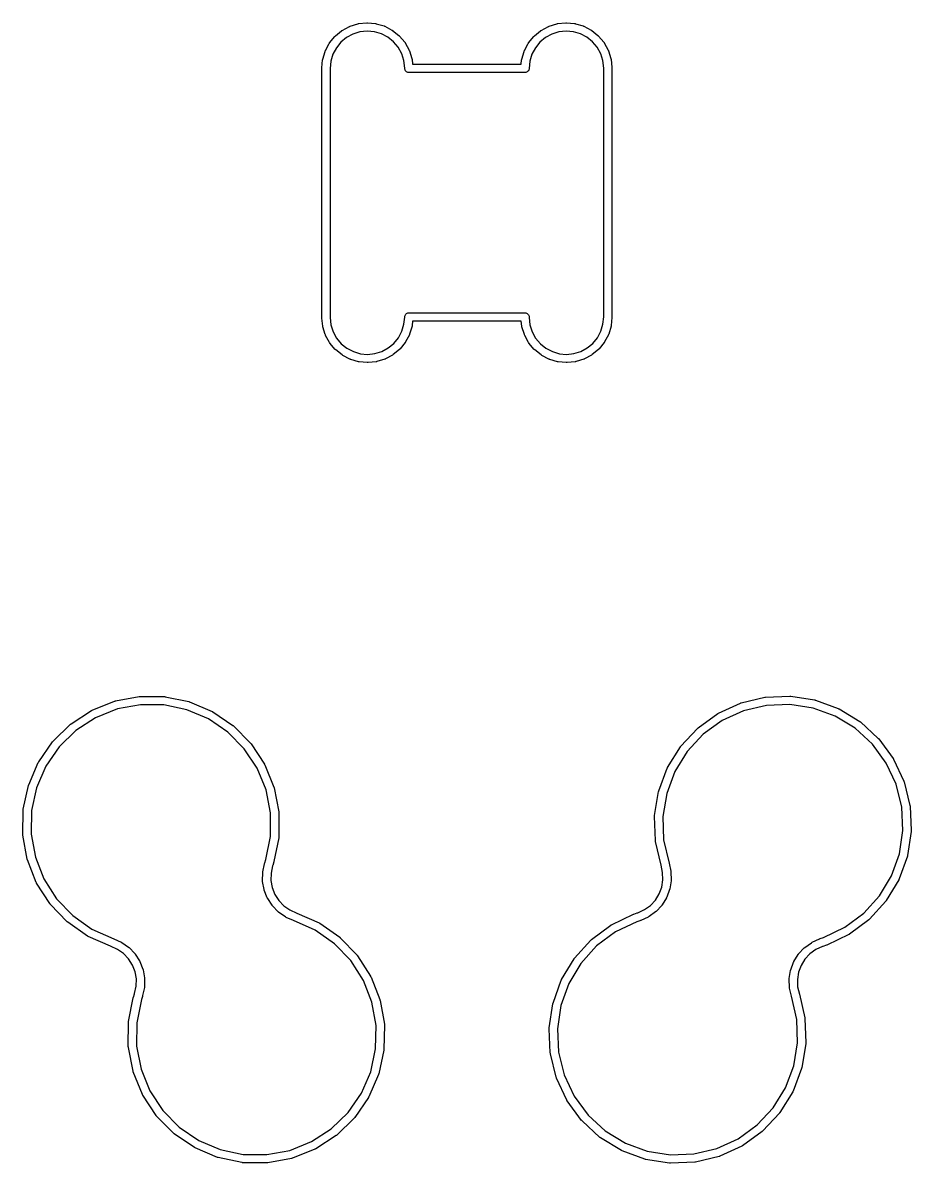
# Model space of a CAD drawing. Extents: x 95 to 260, y -129 to -48.
# Drawn here: x 139.9 to 150.61, y -85.21 to -71.45 of the extents above; entities that cross this region are included whole.
import ezdxf

# ---------------------------------------------------------------- set-up
doc = ezdxf.new("R2010")
doc.units = 0
doc.layers.add('BLACK', color=7, linetype='CONTINUOUS')

msp = doc.modelspace()

# ---------------------------------------------------------------- linework, layer by layer
at = {"layer": 'BLACK', "linetype": 'CONTINUOUS'}
for p, q in [((143.753, -71.5427), (143.839, -71.4963)), ((143.839, -71.496), (143.843, -71.4943)), ((143.839, -71.4963), (143.839, -71.496)), ((143.839, -71.4963), (143.839, -71.4963)), ((143.839, -71.4963), (143.839, -71.4963)), ((143.843, -71.4943), (143.848, -71.4926)), ((143.848, -71.4926), (143.941, -71.4637)), ((143.941, -71.4637), (143.942, -71.4635)), ((143.941, -71.4637), (143.941, -71.4637)), ((143.942, -71.4635), (143.946, -71.4626)), ((143.946, -71.4626), (143.95, -71.4617)), ((143.95, -71.4617), (144.048, -71.4515)), ((144.048, -71.4515), (144.048, -71.4515)), ((144.048, -71.4515), (144.048, -71.4515)), ((144.048, -71.4515), (144.053, -71.4515)), ((144.053, -71.4515), (144.057, -71.4515)), ((144.057, -71.4515), (144.154, -71.4603)), ((144.154, -71.4603), (144.154, -71.4603)), ((144.154, -71.4603), (144.154, -71.4603)), ((144.154, -71.4603), (144.155, -71.4604)), ((144.155, -71.4604), (144.16, -71.4613)), ((144.16, -71.4613), (144.164, -71.4621)), ((144.164, -71.4621), (144.258, -71.4897)), ((144.258, -71.4897), (144.258, -71.4899)), ((144.258, -71.4899), (144.262, -71.4916)), ((144.262, -71.4916), (144.267, -71.4933)), ((144.267, -71.4933), (144.353, -71.5386)), ((146.153, -71.5427), (146.239, -71.4963)), ((146.239, -71.496), (146.243, -71.4943)), ((146.239, -71.4963), (146.239, -71.496)), ((146.239, -71.4963), (146.239, -71.4963)), ((146.239, -71.4963), (146.239, -71.4963)), ((146.243, -71.4943), (146.248, -71.4926)), ((146.248, -71.4926), (146.341, -71.4637)), ((146.341, -71.4637), (146.342, -71.4635)), ((146.341, -71.4637), (146.341, -71.4637)), ((146.342, -71.4635), (146.346, -71.4626)), ((146.346, -71.4626), (146.35, -71.4617)), ((146.35, -71.4617), (146.448, -71.4515)), ((146.448, -71.4515), (146.448, -71.4515)), ((146.448, -71.4515), (146.448, -71.4515)), ((146.448, -71.4515), (146.453, -71.4515)), ((146.453, -71.4515), (146.457, -71.4515)), ((146.457, -71.4515), (146.554, -71.4603)), ((146.554, -71.4603), (146.554, -71.4603)), ((146.554, -71.4603), (146.554, -71.4603)), ((146.554, -71.4603), (146.555, -71.4604)), ((146.555, -71.4604), (146.56, -71.4613)), ((146.56, -71.4613), (146.564, -71.4621)), ((146.564, -71.4621), (146.658, -71.4897)), ((146.658, -71.4897), (146.658, -71.4899)), ((146.658, -71.4899), (146.662, -71.4916)), ((146.662, -71.4916), (146.667, -71.4933)), ((146.667, -71.4933), (146.753, -71.5386)), ((143.601, -71.693), (143.663, -71.6173)), ((143.663, -71.6168), (143.666, -71.6137)), ((143.663, -71.6173), (143.663, -71.6168)), ((143.666, -71.6137), (143.67, -71.6104)), ((143.67, -71.6104), (143.745, -71.5482)), ((143.805, -71.6284), (143.737, -71.6843)), ((143.745, -71.5478), (143.749, -71.5453)), ((143.745, -71.5482), (143.745, -71.5478)), ((143.745, -71.5482), (143.745, -71.5482)), ((143.745, -71.5482), (143.745, -71.5482)), ((143.749, -71.5453), (143.753, -71.5427)), ((143.882, -71.5866), (143.805, -71.6284)), ((143.966, -71.5607), (143.882, -71.5866)), ((144.053, -71.5515), (143.966, -71.5607)), ((144.141, -71.5595), (144.053, -71.5515)), ((144.225, -71.5842), (144.141, -71.5595)), ((144.303, -71.6249), (144.225, -71.5842)), ((144.371, -71.6799), (144.303, -71.6249)), ((144.353, -71.5386), (144.353, -71.5386)), ((144.353, -71.5386), (144.353, -71.5386)), ((144.353, -71.5386), (144.354, -71.5389)), ((144.354, -71.5389), (144.358, -71.5414)), ((144.358, -71.5414), (144.361, -71.5439)), ((144.361, -71.5439), (144.437, -71.605)), ((144.437, -71.605), (144.438, -71.6055)), ((144.438, -71.6055), (144.441, -71.6087)), ((144.441, -71.6087), (144.444, -71.6119)), ((144.444, -71.6119), (144.507, -71.6866)), ((146.001, -71.693), (146.063, -71.6173)), ((146.063, -71.6168), (146.066, -71.6137)), ((146.063, -71.6173), (146.063, -71.6168)), ((146.066, -71.6137), (146.07, -71.6104)), ((146.07, -71.6104), (146.145, -71.5482)), ((146.205, -71.6284), (146.137, -71.6843)), ((146.145, -71.5478), (146.149, -71.5453)), ((146.145, -71.5482), (146.145, -71.5478)), ((146.145, -71.5482), (146.145, -71.5482)), ((146.145, -71.5482), (146.145, -71.5482)), ((146.149, -71.5453), (146.153, -71.5427)), ((146.282, -71.5866), (146.205, -71.6284)), ((146.366, -71.5607), (146.282, -71.5866)), ((146.453, -71.5515), (146.366, -71.5607)), ((146.541, -71.5595), (146.453, -71.5515)), ((146.625, -71.5842), (146.541, -71.5595)), ((146.703, -71.6249), (146.625, -71.5842)), ((146.771, -71.6799), (146.703, -71.6249)), ((146.753, -71.5386), (146.753, -71.5386)), ((146.753, -71.5386), (146.753, -71.5386)), ((146.753, -71.5386), (146.754, -71.5389)), ((146.754, -71.5389), (146.758, -71.5414)), ((146.758, -71.5414), (146.761, -71.5439)), ((146.761, -71.5439), (146.837, -71.605)), ((146.837, -71.605), (146.838, -71.6055)), ((146.838, -71.6055), (146.841, -71.6087)), ((146.841, -71.6087), (146.844, -71.6119)), ((146.844, -71.6119), (146.907, -71.6866)), ((143.518, -71.8897), (143.546, -71.7963)), ((143.546, -71.7956), (143.548, -71.7915)), ((143.546, -71.7963), (143.546, -71.7956)), ((143.548, -71.7915), (143.55, -71.7872)), ((143.55, -71.7872), (143.596, -71.7011)), ((143.596, -71.7005), (143.598, -71.6968)), ((143.596, -71.7011), (143.596, -71.7005)), ((143.596, -71.7011), (143.596, -71.7011)), ((143.596, -71.7011), (143.596, -71.7011)), ((143.598, -71.6968), (143.601, -71.693)), ((143.682, -71.7524), (143.64, -71.8299)), ((143.737, -71.6843), (143.682, -71.7524)), ((144.427, -71.7471), (144.371, -71.6799)), ((144.47, -71.8241), (144.427, -71.7471)), ((144.507, -71.6866), (144.508, -71.6872)), ((144.508, -71.6872), (144.51, -71.6909)), ((144.51, -71.6909), (144.513, -71.6947)), ((144.513, -71.6947), (144.56, -71.7802)), ((144.56, -71.7802), (144.56, -71.7802)), ((144.56, -71.7802), (144.56, -71.7802)), ((144.56, -71.7802), (144.56, -71.7808)), ((144.56, -71.7808), (144.562, -71.785)), ((144.562, -71.785), (144.563, -71.7892)), ((144.563, -71.7892), (144.593, -71.8822)), ((145.918, -71.8897), (145.946, -71.7963)), ((145.946, -71.7956), (145.948, -71.7915)), ((145.946, -71.7963), (145.946, -71.7956)), ((145.948, -71.7915), (145.95, -71.7872)), ((145.95, -71.7872), (145.996, -71.7011)), ((145.996, -71.7005), (145.998, -71.6968)), ((145.996, -71.7011), (145.996, -71.7005)), ((145.996, -71.7011), (145.996, -71.7011)), ((145.996, -71.7011), (145.996, -71.7011)), ((145.998, -71.6968), (146.001, -71.693)), ((146.082, -71.7524), (146.04, -71.8299)), ((146.137, -71.6843), (146.082, -71.7524)), ((146.827, -71.7471), (146.771, -71.6799)), ((146.87, -71.8241), (146.827, -71.7471)), ((146.907, -71.6866), (146.908, -71.6872)), ((146.908, -71.6872), (146.91, -71.6909)), ((146.91, -71.6909), (146.913, -71.6947)), ((146.913, -71.6947), (146.96, -71.7802)), ((146.96, -71.7802), (146.96, -71.7802)), ((146.96, -71.7802), (146.96, -71.7802)), ((146.96, -71.7802), (146.96, -71.7808)), ((146.96, -71.7808), (146.962, -71.785)), ((146.962, -71.785), (146.963, -71.7892)), ((146.963, -71.7892), (146.993, -71.8822)), ((143.506, -71.9964), (143.516, -71.8993)), ((143.516, -71.8986), (143.517, -71.8942)), ((143.516, -71.8992), (143.516, -71.8986)), ((143.516, -71.8993), (143.516, -71.8992)), ((143.516, -71.8993), (143.516, -71.8993)), ((143.517, -71.8942), (143.518, -71.8897)), ((143.615, -71.9139), (143.606, -72.0037)), ((143.64, -71.8299), (143.615, -71.9139)), ((144.496, -71.9077), (144.47, -71.8241)), ((144.506, -71.9972), (144.496, -71.9077)), ((144.593, -71.8822), (144.593, -71.8828)), ((144.593, -71.8828), (144.594, -71.8873)), ((144.594, -71.8873), (144.595, -71.8917)), ((144.595, -71.8917), (144.602, -71.9513)), ((145.911, -71.9513), (145.916, -71.8993)), ((145.916, -71.8986), (145.917, -71.8942)), ((145.916, -71.8992), (145.916, -71.8986)), ((145.916, -71.8993), (145.916, -71.8992)), ((145.916, -71.8993), (145.916, -71.8993)), ((145.917, -71.8942), (145.918, -71.8897)), ((146.015, -71.9139), (146.006, -72.0012)), ((146.04, -71.8299), (146.015, -71.9139)), ((146.896, -71.9077), (146.87, -71.8241)), ((146.906, -71.9972), (146.896, -71.9077)), ((146.993, -71.8822), (146.993, -71.8828)), ((146.993, -71.8828), (146.994, -71.8873)), ((146.994, -71.8873), (146.995, -71.8917)), ((146.995, -71.8917), (147.006, -71.9887)), ((143.506, -71.9988), (143.506, -71.9964)), ((143.506, -75.0037), (143.506, -71.9988)), ((143.606, -72.0037), (143.606, -75.001)), ((144.506, -71.999), (144.506, -71.9972)), ((144.506, -72.0012), (144.506, -71.999)), ((144.507, -72.0111), (144.506, -72.0012)), ((144.51, -72.0205), (144.507, -72.0111)), ((144.514, -72.0292), (144.51, -72.0205)), ((144.521, -72.0368), (144.514, -72.0292)), ((144.528, -72.043), (144.521, -72.0368)), ((144.537, -72.0477), (144.528, -72.043)), ((144.546, -72.0505), (144.537, -72.0477)), ((144.554, -72.0512), (144.546, -72.0505)), ((145.959, -72.0512), (144.554, -72.0512)), ((144.602, -71.9513), (145.911, -71.9513)), ((145.966, -72.0505), (145.959, -72.0512)), ((145.975, -72.0477), (145.966, -72.0505)), ((145.984, -72.043), (145.975, -72.0477)), ((145.992, -72.0368), (145.984, -72.043)), ((145.998, -72.0292), (145.992, -72.0368)), ((146.003, -72.0205), (145.998, -72.0292)), ((146.006, -72.0111), (146.003, -72.0205)), ((146.006, -72.0012), (146.006, -72.0012)), ((146.006, -72.0012), (146.006, -72.0111)), ((146.906, -72.0016), (146.906, -71.9972)), ((146.906, -74.9988), (146.906, -72.0016)), ((147.006, -71.9887), (147.006, -71.9894)), ((147.006, -71.9894), (147.006, -71.9917)), ((147.006, -71.9917), (147.006, -71.9939)), ((147.006, -71.9939), (147.006, -71.9986)), ((147.006, -71.9986), (147.006, -71.9988)), ((147.006, -71.9988), (147.006, -75.0037)), ((144.51, -74.982), (144.514, -74.9733)), ((144.514, -74.9733), (144.521, -74.9657)), ((144.521, -74.9657), (144.528, -74.9595)), ((144.528, -74.9595), (144.537, -74.9548)), ((144.537, -74.9548), (144.546, -74.952)), ((144.546, -74.952), (144.554, -74.9513)), ((144.554, -74.9513), (145.959, -74.9513)), ((145.959, -74.9513), (145.966, -74.952)), ((145.966, -74.952), (145.975, -74.9548)), ((145.975, -74.9548), (145.984, -74.9595)), ((145.984, -74.9595), (145.992, -74.9657)), ((145.992, -74.9657), (145.998, -74.9733)), ((145.998, -74.9733), (146.003, -74.982)), ((143.506, -75.0039), (143.506, -75.0037)), ((143.506, -75.0086), (143.506, -75.0039)), ((143.507, -75.0108), (143.506, -75.0086)), ((143.507, -75.0131), (143.507, -75.0108)), ((143.507, -75.0138), (143.507, -75.0131)), ((143.517, -75.1108), (143.507, -75.0138)), ((143.518, -75.1152), (143.517, -75.1108)), ((143.606, -75.001), (143.606, -75.0053)), ((143.606, -75.0053), (143.616, -75.0948)), ((143.616, -75.0948), (143.643, -75.1784)), ((144.472, -75.1726), (144.497, -75.0886)), ((144.497, -75.0886), (144.506, -75.0013)), ((144.506, -75.0012), (144.507, -74.9914)), ((144.506, -75.0013), (144.506, -75.0012)), ((144.507, -74.9914), (144.51, -74.982)), ((144.595, -75.1128), (144.566, -75.2062)), ((144.596, -75.1039), (144.595, -75.1083)), ((144.595, -75.1083), (144.595, -75.1128)), ((144.602, -75.0512), (144.596, -75.1032)), ((144.596, -75.1032), (144.596, -75.1032)), ((144.596, -75.1032), (144.596, -75.1033)), ((144.596, -75.1033), (144.596, -75.1039)), ((145.911, -75.0512), (144.602, -75.0512)), ((145.917, -75.1108), (145.911, -75.0512)), ((145.918, -75.1152), (145.917, -75.1108)), ((146.003, -74.982), (146.006, -74.9914)), ((146.006, -74.9914), (146.006, -75.0012)), ((146.006, -75.0012), (146.006, -75.0035)), ((146.006, -75.0035), (146.006, -75.0053)), ((146.006, -75.0053), (146.016, -75.0948)), ((146.016, -75.0948), (146.043, -75.1784)), ((146.872, -75.1726), (146.897, -75.0886)), ((146.897, -75.0886), (146.906, -74.9988)), ((146.995, -75.1128), (146.966, -75.2062)), ((146.996, -75.1039), (146.995, -75.1083)), ((146.995, -75.1083), (146.995, -75.1128)), ((147.006, -75.0061), (146.996, -75.1032)), ((146.996, -75.1032), (146.996, -75.1032)), ((146.996, -75.1032), (146.996, -75.1033)), ((146.996, -75.1033), (146.996, -75.1039)), ((147.006, -75.0037), (147.006, -75.0061)), ((147.006, -75.0061), (147.006, -75.0061)), ((143.519, -75.1197), (143.518, -75.1152)), ((143.52, -75.1203), (143.519, -75.1197)), ((143.549, -75.2133), (143.52, -75.1203)), ((143.551, -75.2175), (143.549, -75.2133)), ((143.553, -75.2217), (143.551, -75.2175)), ((143.553, -75.2223), (143.553, -75.2217)), ((143.6, -75.3078), (143.553, -75.2223)), ((143.643, -75.1784), (143.685, -75.2553)), ((144.375, -75.3182), (144.431, -75.2501)), ((144.431, -75.2501), (144.472, -75.1726)), ((144.563, -75.2153), (144.517, -75.3014)), ((144.564, -75.2111), (144.563, -75.2153)), ((144.566, -75.2069), (144.564, -75.2111)), ((144.566, -75.2062), (144.566, -75.2069)), ((145.919, -75.1197), (145.918, -75.1152)), ((145.92, -75.1203), (145.919, -75.1197)), ((145.949, -75.2133), (145.92, -75.1203)), ((145.951, -75.2175), (145.949, -75.2133)), ((145.953, -75.2217), (145.951, -75.2175)), ((145.953, -75.2223), (145.953, -75.2217)), ((146, -75.3078), (145.953, -75.2223)), ((146.043, -75.1784), (146.085, -75.2553)), ((146.775, -75.3182), (146.831, -75.2501)), ((146.831, -75.2501), (146.872, -75.1726)), ((146.963, -75.2153), (146.917, -75.3014)), ((146.964, -75.2111), (146.963, -75.2153)), ((146.966, -75.2069), (146.964, -75.2111)), ((146.966, -75.2062), (146.966, -75.2069)), ((143.602, -75.3116), (143.6, -75.3078)), ((143.605, -75.3153), (143.602, -75.3116)), ((143.605, -75.3159), (143.605, -75.3153)), ((143.668, -75.3906), (143.605, -75.3159)), ((143.685, -75.2553), (143.742, -75.3226)), ((143.742, -75.3226), (143.81, -75.3776)), ((143.81, -75.3776), (143.888, -75.4183)), ((144.231, -75.4159), (144.308, -75.3741)), ((144.308, -75.3741), (144.375, -75.3182)), ((144.446, -75.3888), (144.443, -75.3921)), ((144.449, -75.3857), (144.446, -75.3888)), ((144.45, -75.3852), (144.449, -75.3857)), ((144.511, -75.3095), (144.45, -75.3852)), ((144.45, -75.3852), (144.45, -75.3852)), ((144.45, -75.3852), (144.45, -75.3852)), ((144.514, -75.3057), (144.511, -75.3095)), ((144.517, -75.302), (144.514, -75.3057)), ((144.517, -75.3014), (144.517, -75.302)), ((146.002, -75.3116), (146, -75.3078)), ((146.005, -75.3153), (146.002, -75.3116)), ((146.005, -75.3159), (146.005, -75.3153)), ((146.068, -75.3906), (146.005, -75.3159)), ((146.085, -75.2553), (146.142, -75.3226)), ((146.142, -75.3226), (146.21, -75.3776)), ((146.21, -75.3776), (146.288, -75.4183)), ((146.631, -75.4159), (146.708, -75.3741)), ((146.708, -75.3741), (146.775, -75.3182)), ((146.846, -75.3888), (146.843, -75.3921)), ((146.849, -75.3857), (146.846, -75.3888)), ((146.85, -75.3852), (146.849, -75.3857)), ((146.911, -75.3095), (146.85, -75.3852)), ((146.85, -75.3852), (146.85, -75.3852)), ((146.85, -75.3852), (146.85, -75.3852)), ((146.914, -75.3057), (146.911, -75.3095)), ((146.917, -75.302), (146.914, -75.3057)), ((146.917, -75.3014), (146.917, -75.302)), ((143.671, -75.3938), (143.668, -75.3906)), ((143.675, -75.397), (143.671, -75.3938)), ((143.675, -75.3975), (143.675, -75.397)), ((143.751, -75.4586), (143.675, -75.3975)), ((143.755, -75.4611), (143.751, -75.4586)), ((143.759, -75.4636), (143.755, -75.4611)), ((143.759, -75.4639), (143.759, -75.4636)), ((143.846, -75.5092), (143.759, -75.4639)), ((143.759, -75.4639), (143.759, -75.4639)), ((143.759, -75.4639), (143.759, -75.4639)), ((143.85, -75.5108), (143.846, -75.5092)), ((143.854, -75.5126), (143.85, -75.5108)), ((143.855, -75.5128), (143.854, -75.5126)), ((143.948, -75.5404), (143.855, -75.5128)), ((143.888, -75.4183), (143.972, -75.443)), ((143.972, -75.443), (144.059, -75.451)), ((144.059, -75.451), (144.147, -75.4418)), ((144.147, -75.4418), (144.231, -75.4159)), ((144.265, -75.5099), (144.172, -75.5388)), ((144.269, -75.5082), (144.265, -75.5099)), ((144.273, -75.5065), (144.269, -75.5082)), ((144.274, -75.5062), (144.273, -75.5065)), ((144.36, -75.4598), (144.274, -75.5062)), ((144.274, -75.5062), (144.274, -75.5062)), ((144.274, -75.5062), (144.274, -75.5062)), ((144.363, -75.4572), (144.36, -75.4598)), ((144.367, -75.4547), (144.363, -75.4572)), ((144.368, -75.4543), (144.367, -75.4547)), ((144.443, -75.3921), (144.368, -75.4543)), ((146.071, -75.3938), (146.068, -75.3906)), ((146.075, -75.397), (146.071, -75.3938)), ((146.075, -75.3975), (146.075, -75.397)), ((146.151, -75.4586), (146.075, -75.3975)), ((146.155, -75.4611), (146.151, -75.4586)), ((146.159, -75.4636), (146.155, -75.4611)), ((146.159, -75.4639), (146.159, -75.4636)), ((146.246, -75.5092), (146.159, -75.4639)), ((146.159, -75.4639), (146.159, -75.4639)), ((146.159, -75.4639), (146.159, -75.4639)), ((146.25, -75.5108), (146.246, -75.5092)), ((146.254, -75.5126), (146.25, -75.5108)), ((146.255, -75.5128), (146.254, -75.5126)), ((146.348, -75.5404), (146.255, -75.5128)), ((146.288, -75.4183), (146.372, -75.443)), ((146.372, -75.443), (146.459, -75.451)), ((146.459, -75.451), (146.547, -75.4418)), ((146.547, -75.4418), (146.631, -75.4159)), ((146.665, -75.5099), (146.572, -75.5388)), ((146.669, -75.5082), (146.665, -75.5099)), ((146.673, -75.5065), (146.669, -75.5082)), ((146.674, -75.5062), (146.673, -75.5065)), ((146.76, -75.4598), (146.674, -75.5062)), ((146.674, -75.5062), (146.674, -75.5062)), ((146.674, -75.5062), (146.674, -75.5062)), ((146.763, -75.4572), (146.76, -75.4598)), ((146.767, -75.4547), (146.763, -75.4572)), ((146.768, -75.4543), (146.767, -75.4547)), ((146.843, -75.3921), (146.768, -75.4543)), ((143.953, -75.5412), (143.948, -75.5404)), ((143.957, -75.5421), (143.953, -75.5412)), ((143.958, -75.5422), (143.957, -75.5421)), ((144.055, -75.551), (143.958, -75.5422)), ((143.958, -75.5422), (143.958, -75.5422)), ((144.06, -75.551), (144.055, -75.551)), ((144.064, -75.551), (144.06, -75.551)), ((144.065, -75.551), (144.064, -75.551)), ((144.162, -75.5408), (144.065, -75.551)), ((144.065, -75.551), (144.065, -75.551)), ((144.166, -75.5399), (144.162, -75.5408)), ((144.171, -75.539), (144.166, -75.5399)), ((144.172, -75.5388), (144.171, -75.539)), ((144.172, -75.5388), (144.172, -75.5388)), ((146.353, -75.5412), (146.348, -75.5404)), ((146.357, -75.5421), (146.353, -75.5412)), ((146.358, -75.5422), (146.357, -75.5421)), ((146.455, -75.551), (146.358, -75.5422)), ((146.358, -75.5422), (146.358, -75.5422)), ((146.46, -75.551), (146.455, -75.551)), ((146.464, -75.551), (146.46, -75.551)), ((146.465, -75.551), (146.464, -75.551)), ((146.562, -75.5408), (146.465, -75.551)), ((146.465, -75.551), (146.465, -75.551)), ((146.566, -75.5399), (146.562, -75.5408)), ((146.571, -75.539), (146.566, -75.5399)), ((146.572, -75.5388), (146.571, -75.539)), ((146.572, -75.5388), (146.572, -75.5388)), ((140.737, -79.7436), (141.008, -79.6348)), ((141.008, -79.6348), (141.009, -79.6345)), ((141.008, -79.6348), (141.008, -79.6348)), ((141.008, -79.6348), (141.008, -79.6348)), ((141.009, -79.6345), (141.013, -79.6333)), ((141.013, -79.6333), (141.018, -79.632)), ((141.018, -79.632), (141.305, -79.578)), ((141.305, -79.578), (141.306, -79.5779)), ((141.306, -79.5779), (141.311, -79.5776)), ((141.311, -79.5776), (141.315, -79.5772)), ((141.315, -79.5772), (141.608, -79.58)), ((141.608, -79.58), (141.609, -79.5801)), ((141.609, -79.5801), (141.613, -79.5806)), ((141.613, -79.5806), (141.618, -79.5811)), ((141.618, -79.5811), (141.904, -79.6408)), ((141.904, -79.6408), (141.905, -79.6409)), ((141.905, -79.6409), (141.909, -79.6423)), ((141.909, -79.6423), (141.913, -79.6437)), ((141.913, -79.6437), (142.183, -79.7579)), ((148.565, -79.655), (148.849, -79.5869)), ((148.849, -79.5869), (148.85, -79.5867)), ((148.85, -79.5867), (148.854, -79.5861)), ((148.854, -79.5861), (148.859, -79.5855)), ((148.859, -79.5855), (149.152, -79.5739)), ((149.152, -79.5739), (149.157, -79.5743)), ((149.152, -79.5739), (149.152, -79.5739)), ((149.152, -79.5739), (149.152, -79.5739)), ((149.157, -79.5743), (149.161, -79.5745)), ((149.161, -79.5745), (149.45, -79.62)), ((149.45, -79.62), (149.45, -79.62)), ((149.45, -79.62), (149.45, -79.62)), ((149.45, -79.62), (149.451, -79.6201)), ((149.451, -79.6201), (149.456, -79.6213)), ((149.456, -79.6213), (149.46, -79.6224)), ((149.46, -79.6224), (149.735, -79.7232)), ((140.483, -79.9077), (140.728, -79.7481)), ((140.728, -79.7481), (140.729, -79.7478)), ((140.728, -79.7481), (140.728, -79.7481)), ((140.728, -79.7481), (140.728, -79.7481)), ((140.729, -79.7478), (140.733, -79.7457)), ((140.733, -79.7457), (140.737, -79.7436)), ((141.041, -79.7294), (140.778, -79.8346)), ((141.319, -79.6772), (141.041, -79.7294)), ((141.602, -79.68), (141.319, -79.6772)), ((141.879, -79.7377), (141.602, -79.68)), ((142.139, -79.8481), (141.879, -79.7377)), ((142.183, -79.7579), (142.184, -79.7582)), ((142.184, -79.7582), (142.188, -79.7604)), ((142.188, -79.7604), (142.191, -79.7626)), ((142.191, -79.7626), (142.434, -79.9269)), ((148.044, -79.9568), (148.281, -79.7853)), ((148.281, -79.7853), (148.282, -79.7849)), ((148.282, -79.7849), (148.286, -79.7826)), ((148.286, -79.7826), (148.289, -79.7804)), ((148.289, -79.7804), (148.555, -79.6582)), ((148.593, -79.7511), (148.336, -79.8692)), ((148.555, -79.6582), (148.556, -79.6579)), ((148.555, -79.6582), (148.555, -79.6582)), ((148.555, -79.6582), (148.555, -79.6582)), ((148.556, -79.6579), (148.56, -79.6565)), ((148.56, -79.6565), (148.565, -79.655)), ((148.868, -79.6852), (148.593, -79.7511)), ((149.151, -79.6741), (148.868, -79.6852)), ((149.43, -79.718), (149.151, -79.6741)), ((149.696, -79.8154), (149.43, -79.718)), ((149.735, -79.7232), (149.735, -79.7234)), ((149.735, -79.7234), (149.739, -79.7255)), ((149.739, -79.7255), (149.744, -79.7274)), ((149.744, -79.7274), (149.994, -79.8797)), ((140.265, -80.118), (140.475, -79.9138)), ((140.475, -79.9133), (140.479, -79.9106)), ((140.475, -79.9138), (140.475, -79.9133)), ((140.479, -79.9106), (140.483, -79.9077)), ((140.778, -79.8346), (140.541, -79.9889)), ((142.373, -80.0069), (142.139, -79.8481)), ((142.434, -79.9269), (142.434, -79.9269)), ((142.434, -79.9269), (142.434, -79.927)), ((142.434, -79.927), (142.434, -79.9273)), ((142.434, -79.9273), (142.438, -79.9302)), ((148.336, -79.8692), (148.106, -80.0349)), ((149.937, -79.9625), (149.696, -79.8154)), ((149.994, -79.8797), (149.994, -79.88)), ((149.994, -79.88), (149.998, -79.8828)), ((149.998, -79.8828), (150.001, -79.8855)), ((150.001, -79.8855), (150.217, -80.0834)), ((140.541, -79.9889), (140.338, -80.1863)), ((142.572, -80.2083), (142.373, -80.0069)), ((142.438, -79.9302), (142.441, -79.9332)), ((142.441, -79.9332), (142.647, -80.1415)), ((147.837, -80.1775), (148.036, -79.9632)), ((148.106, -80.0349), (147.914, -80.2421)), ((148.036, -79.9632), (148.037, -79.9627)), ((148.037, -79.9627), (148.04, -79.9598)), ((148.04, -79.9598), (148.044, -79.9568)), ((150.146, -80.1538), (149.937, -79.9625)), ((140.093, -80.3665), (140.259, -80.1255)), ((140.338, -80.1863), (140.178, -80.4192)), ((140.259, -80.1249), (140.262, -80.1215)), ((140.259, -80.1255), (140.259, -80.1249)), ((140.259, -80.1255), (140.259, -80.1255)), ((140.259, -80.1255), (140.259, -80.1255)), ((140.262, -80.1215), (140.265, -80.118)), ((142.647, -80.1415), (142.647, -80.142)), ((142.647, -80.142), (142.65, -80.1456)), ((142.65, -80.1456), (142.653, -80.1491)), ((142.653, -80.1491), (142.814, -80.3934)), ((147.677, -80.4343), (147.831, -80.1853)), ((147.831, -80.1853), (147.832, -80.1847)), ((147.831, -80.1853), (147.831, -80.1853)), ((147.831, -80.1853), (147.831, -80.1853)), ((147.832, -80.1847), (147.834, -80.1812)), ((147.834, -80.1812), (147.837, -80.1775)), ((150.313, -80.3819), (150.146, -80.1538)), ((150.217, -80.0834), (150.218, -80.0839)), ((150.218, -80.0839), (150.221, -80.0873)), ((150.221, -80.0873), (150.224, -80.0907)), ((150.224, -80.0907), (150.397, -80.3267)), ((142.728, -80.4444), (142.572, -80.2083)), ((147.914, -80.2421), (147.765, -80.4827)), ((150.397, -80.3267), (150.397, -80.3273)), ((150.397, -80.3273), (150.399, -80.3312)), ((150.399, -80.3312), (150.402, -80.3351)), ((150.402, -80.3351), (150.526, -80.6003)), ((139.972, -80.6438), (140.088, -80.3751)), ((140.178, -80.4192), (140.066, -80.679)), ((140.088, -80.3744), (140.091, -80.3705)), ((140.088, -80.3751), (140.088, -80.3744)), ((140.091, -80.3705), (140.093, -80.3665)), ((142.835, -80.7062), (142.728, -80.4444)), ((142.814, -80.3934), (142.815, -80.3939)), ((142.815, -80.3939), (142.817, -80.398)), ((142.817, -80.398), (142.819, -80.402)), ((142.819, -80.402), (142.93, -80.6729)), ((147.57, -80.7171), (147.673, -80.443)), ((147.673, -80.4424), (147.675, -80.4383)), ((147.673, -80.443), (147.673, -80.4424)), ((147.675, -80.4383), (147.677, -80.4343)), ((150.433, -80.6382), (150.313, -80.3819)), ((147.765, -80.4827), (147.666, -80.7476)), ((150.526, -80.6003), (150.526, -80.6009)), ((150.526, -80.6009), (150.527, -80.6052)), ((150.527, -80.6052), (150.529, -80.6095)), ((150.529, -80.6095), (150.599, -80.8937)), ((139.907, -80.9392), (139.969, -80.6531)), ((139.969, -80.6524), (139.971, -80.6482)), ((139.969, -80.6531), (139.969, -80.6524)), ((139.969, -80.6531), (139.969, -80.6531)), ((139.969, -80.6531), (139.969, -80.6531)), ((139.971, -80.6482), (139.972, -80.6438)), ((140.066, -80.679), (140.006, -80.9555)), ((142.889, -80.9839), (142.835, -80.7062)), ((142.93, -80.6729), (142.93, -80.6736)), ((142.93, -80.6736), (142.931, -80.6779)), ((142.931, -80.6779), (142.932, -80.6823)), ((142.932, -80.6823), (142.988, -80.9696)), ((147.52, -81.0154), (147.568, -80.7266)), ((147.568, -80.7259), (147.569, -80.7215)), ((147.568, -80.7266), (147.568, -80.7259)), ((147.569, -80.7215), (147.57, -80.7171)), ((147.666, -80.7476), (147.62, -81.0268)), ((150.501, -80.9129), (150.433, -80.6382)), ((139.901, -81.2416), (139.906, -80.9489)), ((139.906, -80.9482), (139.907, -80.9438)), ((139.906, -80.9489), (139.906, -80.9482)), ((139.907, -80.9438), (139.907, -80.9392)), ((140.006, -80.9555), (140.001, -81.2384)), ((142.889, -81.2669), (142.889, -80.9839)), ((142.988, -80.9696), (142.988, -80.9696)), ((142.988, -80.9696), (142.988, -80.9696)), ((142.988, -80.9696), (142.989, -80.9703)), ((142.989, -80.9703), (142.989, -80.9747)), ((142.989, -80.9747), (142.989, -80.9793)), ((142.989, -80.9793), (142.989, -81.272)), ((147.52, -81.02), (147.52, -81.0154)), ((147.52, -81.0245), (147.52, -81.02)), ((147.52, -81.0252), (147.52, -81.0245)), ((147.529, -81.3177), (147.52, -81.0252)), ((147.62, -81.0268), (147.629, -81.3096)), ((150.514, -81.1955), (150.501, -80.9129)), ((150.599, -80.8937), (150.599, -80.8944)), ((150.599, -80.8944), (150.6, -80.8988)), ((150.6, -80.8988), (150.6, -80.9033)), ((150.6, -80.9033), (150.614, -81.1957)), ((139.902, -81.2462), (139.901, -81.2416)), ((139.902, -81.2507), (139.902, -81.2462)), ((139.902, -81.2513), (139.902, -81.2507)), ((139.902, -81.2514), (139.902, -81.2513)), ((139.954, -81.5394), (139.902, -81.2514)), ((139.902, -81.2514), (139.902, -81.2514)), ((140.001, -81.2384), (140.052, -81.5168)), ((142.832, -81.5463), (142.889, -81.2669)), ((142.988, -81.2818), (142.93, -81.5687)), ((142.989, -81.2727), (142.988, -81.2772)), ((142.988, -81.2772), (142.988, -81.2818)), ((142.989, -81.272), (142.989, -81.2727)), ((150.472, -81.4753), (150.514, -81.1955)), ((150.614, -81.2055), (150.57, -81.495)), ((150.614, -81.1957), (150.614, -81.1964)), ((150.614, -81.1964), (150.614, -81.2009)), ((150.614, -81.2009), (150.614, -81.2055)), ((147.53, -81.3223), (147.529, -81.3177)), ((147.53, -81.3267), (147.53, -81.3223)), ((147.53, -81.3274), (147.53, -81.3267)), ((147.597, -81.6126), (147.53, -81.3274)), ((147.629, -81.3096), (147.694, -81.5899)), ((139.955, -81.5438), (139.954, -81.5394)), ((139.957, -81.5482), (139.955, -81.5438)), ((139.957, -81.5488), (139.957, -81.5482)), ((140.064, -81.8213), (139.957, -81.5488)), ((140.052, -81.5168), (140.155, -81.7802)), ((142.82, -81.5856), (142.832, -81.5463)), ((142.928, -81.5742), (142.915, -81.6165)), ((142.929, -81.5718), (142.928, -81.5742)), ((142.93, -81.5694), (142.929, -81.5718)), ((142.93, -81.5687), (142.93, -81.5694)), ((150.376, -81.7416), (150.472, -81.4753)), ((150.568, -81.5044), (150.469, -81.78)), ((150.569, -81.5), (150.568, -81.5044)), ((150.57, -81.4957), (150.569, -81.5)), ((150.57, -81.495), (150.57, -81.4957)), ((142.793, -81.801), (142.794, -81.7033)), ((142.794, -81.7026), (142.795, -81.6982)), ((142.794, -81.7033), (142.794, -81.7026)), ((142.795, -81.6936), (142.816, -81.5982)), ((142.795, -81.6982), (142.795, -81.6936)), ((142.816, -81.5975), (142.817, -81.5953)), ((142.816, -81.5982), (142.816, -81.5975)), ((142.817, -81.5931), (142.82, -81.5856)), ((142.817, -81.5953), (142.817, -81.5931)), ((142.894, -81.7099), (142.893, -81.7977)), ((142.913, -81.6218), (142.894, -81.7099)), ((142.915, -81.6169), (142.913, -81.6218)), ((142.915, -81.6165), (142.915, -81.6169)), ((142.915, -81.6169), (142.915, -81.6169)), ((147.617, -81.7029), (147.597, -81.6126)), ((147.597, -81.6126), (147.597, -81.6126)), ((147.62, -81.7907), (147.617, -81.7029)), ((147.694, -81.5899), (147.694, -81.59)), ((147.694, -81.59), (147.716, -81.6851)), ((147.716, -81.6851), (147.716, -81.6858)), ((147.716, -81.6858), (147.717, -81.6902)), ((147.717, -81.6902), (147.717, -81.6947)), ((147.717, -81.6947), (147.72, -81.7923)), ((140.066, -81.8253), (140.064, -81.8213)), ((140.068, -81.8294), (140.066, -81.8253)), ((140.068, -81.83), (140.068, -81.8294)), ((140.226, -82.0765), (140.068, -81.83)), ((140.155, -81.7802), (140.308, -82.0184)), ((142.793, -81.8055), (142.793, -81.801)), ((142.793, -81.81), (142.793, -81.8055)), ((142.793, -81.8107), (142.793, -81.81)), ((142.811, -81.9068), (142.793, -81.8107)), ((142.793, -81.8107), (142.793, -81.8107)), ((142.793, -81.8107), (142.793, -81.8107)), ((142.893, -81.7977), (142.908, -81.8841)), ((147.606, -81.8773), (147.62, -81.7907)), ((147.72, -81.8021), (147.704, -81.8984)), ((147.72, -81.7923), (147.72, -81.793)), ((147.72, -81.793), (147.72, -81.7975)), ((147.72, -81.7975), (147.72, -81.8021)), ((150.231, -81.9843), (150.376, -81.7416)), ((150.465, -81.7888), (150.314, -82.0399)), ((150.467, -81.7847), (150.465, -81.7888)), ((150.469, -81.7806), (150.467, -81.7847)), ((150.469, -81.78), (150.469, -81.7806)), ((142.812, -81.9111), (142.811, -81.9068)), ((142.813, -81.9155), (142.812, -81.9111)), ((142.813, -81.9161), (142.813, -81.9155)), ((142.849, -82.007), (142.813, -81.9161)), ((142.908, -81.8841), (142.94, -81.9659)), ((142.94, -81.9659), (142.988, -82.0399)), ((147.529, -82.0343), (147.575, -81.9596)), ((147.575, -81.9596), (147.606, -81.8773)), ((147.701, -81.9078), (147.667, -81.9993)), ((147.703, -81.9034), (147.701, -81.9078)), ((147.704, -81.8991), (147.703, -81.9034)), ((147.704, -81.8984), (147.704, -81.8984)), ((147.704, -81.8984), (147.704, -81.8984)), ((147.704, -81.8984), (147.704, -81.8991)), ((150.041, -82.1941), (150.231, -81.9843)), ((140.229, -82.0801), (140.226, -82.0765)), ((140.232, -82.0836), (140.229, -82.0801)), ((140.232, -82.0841), (140.232, -82.0836)), ((140.435, -82.2953), (140.232, -82.0841)), ((140.308, -82.0184), (140.504, -82.2225)), ((142.851, -82.0111), (142.849, -82.007)), ((142.853, -82.0151), (142.851, -82.0111)), ((142.854, -82.0157), (142.853, -82.0151)), ((142.906, -82.0979), (142.854, -82.0157)), ((142.854, -82.0157), (142.854, -82.0157)), ((142.854, -82.0157), (142.854, -82.0157)), ((142.909, -82.1015), (142.906, -82.0979)), ((142.912, -82.1051), (142.909, -82.1015)), ((142.912, -82.1056), (142.912, -82.1051)), ((142.98, -82.176), (142.912, -82.1056)), ((142.988, -82.0399), (143.049, -82.1032)), ((143.049, -82.1032), (143.121, -82.1535)), ((147.398, -82.15), (147.469, -82.0986)), ((147.469, -82.0986), (147.529, -82.0343)), ((147.606, -82.0988), (147.539, -82.1703)), ((147.608, -82.0952), (147.606, -82.0988)), ((147.611, -82.0916), (147.608, -82.0952)), ((147.663, -82.008), (147.611, -82.0911)), ((147.611, -82.0911), (147.611, -82.0916)), ((147.665, -82.0039), (147.663, -82.008)), ((147.667, -81.9999), (147.665, -82.0039)), ((147.667, -81.9993), (147.667, -81.9999)), ((150.308, -82.0477), (150.112, -82.2648)), ((150.311, -82.0441), (150.308, -82.0477)), ((150.314, -82.0405), (150.311, -82.0441)), ((150.314, -82.0399), (150.314, -82.0405)), ((140.504, -82.2225), (140.735, -82.3846)), ((142.983, -82.179), (142.98, -82.176)), ((142.987, -82.1819), (142.983, -82.179)), ((142.987, -82.1823), (142.987, -82.1819)), ((142.987, -82.1824), (142.987, -82.1823)), ((142.987, -82.1823), (142.987, -82.1823)), ((143.067, -82.2383), (142.987, -82.1824)), ((143.071, -82.2405), (143.067, -82.2383)), ((143.075, -82.2428), (143.071, -82.2405)), ((143.076, -82.2431), (143.075, -82.2428)), ((143.165, -82.2823), (143.076, -82.2431)), ((143.121, -82.1535), (143.206, -82.1909)), ((143.206, -82.1909), (143.206, -82.191)), ((143.206, -82.191), (143.473, -82.3091)), ((147.001, -82.3312), (147.265, -82.2054)), ((147.265, -82.2054), (147.266, -82.2051)), ((147.266, -82.2051), (147.268, -82.2043)), ((147.268, -82.2043), (147.271, -82.2033)), ((147.271, -82.2033), (147.311, -82.1894)), ((147.311, -82.1892), (147.316, -82.1876)), ((147.311, -82.1893), (147.311, -82.1892)), ((147.311, -82.1894), (147.311, -82.1893)), ((147.316, -82.1876), (147.398, -82.15)), ((147.444, -82.2388), (147.355, -82.2796)), ((147.448, -82.2365), (147.444, -82.2388)), ((147.452, -82.2343), (147.448, -82.2365)), ((147.453, -82.2339), (147.452, -82.2343)), ((147.532, -82.1767), (147.453, -82.2339)), ((147.535, -82.1737), (147.532, -82.1767)), ((147.539, -82.1708), (147.535, -82.1737)), ((147.539, -82.1703), (147.539, -82.1703)), ((147.539, -82.1703), (147.539, -82.1703)), ((147.539, -82.1703), (147.539, -82.1708)), ((149.814, -82.363), (150.041, -82.1941)), ((150.112, -82.2653), (150.108, -82.2683)), ((150.112, -82.2648), (150.112, -82.2648)), ((150.112, -82.2648), (150.112, -82.2648)), ((150.112, -82.2648), (150.112, -82.2653)), ((140.438, -82.2983), (140.435, -82.2953)), ((140.442, -82.3012), (140.438, -82.2983)), ((140.442, -82.3016), (140.442, -82.3012)), ((140.442, -82.3017), (140.442, -82.3016)), ((140.442, -82.3016), (140.442, -82.3016)), ((140.682, -82.4694), (140.442, -82.3017)), ((140.735, -82.3846), (140.999, -82.5006)), ((143.165, -82.2824), (143.165, -82.2823)), ((143.428, -82.3986), (143.165, -82.2824)), ((143.66, -82.561), (143.428, -82.3986)), ((143.473, -82.3091), (143.473, -82.3091)), ((143.473, -82.3091), (143.473, -82.3092)), ((143.473, -82.3092), (143.474, -82.3094)), ((143.474, -82.3094), (143.478, -82.3117)), ((143.478, -82.3117), (143.482, -82.3139)), ((143.482, -82.3139), (143.722, -82.482)), ((146.758, -82.511), (146.993, -82.3362)), ((146.993, -82.3358), (146.997, -82.3335)), ((146.993, -82.3362), (146.993, -82.3358)), ((146.993, -82.3362), (146.993, -82.3362)), ((146.993, -82.3362), (146.993, -82.3362)), ((146.997, -82.3335), (147.001, -82.3312)), ((147.306, -82.2969), (147.048, -82.4194)), ((147.343, -82.2839), (147.306, -82.2969)), ((147.351, -82.2815), (147.343, -82.2839)), ((147.353, -82.2806), (147.351, -82.2815)), ((147.355, -82.2798), (147.353, -82.2806)), ((147.355, -82.2796), (147.355, -82.2798)), ((149.557, -82.4855), (149.814, -82.363)), ((150.105, -82.2713), (149.87, -82.4461)), ((150.108, -82.2683), (150.105, -82.2713)), ((140.686, -82.4716), (140.682, -82.4694)), ((140.69, -82.4739), (140.686, -82.4716)), ((140.691, -82.4742), (140.69, -82.4739)), ((140.958, -82.5921), (140.691, -82.4742)), ((140.691, -82.4742), (140.691, -82.4742)), ((140.691, -82.4742), (140.691, -82.4742)), ((140.999, -82.5006), (140.999, -82.5007)), ((140.999, -82.5007), (141.088, -82.5403)), ((141.088, -82.5403), (141.088, -82.5403)), ((141.088, -82.5403), (141.088, -82.5403)), ((141.088, -82.5403), (141.089, -82.5406)), ((141.089, -82.5406), (141.093, -82.5429)), ((143.722, -82.482), (143.722, -82.4824)), ((143.722, -82.4824), (143.726, -82.4854)), ((143.726, -82.4854), (143.729, -82.4883)), ((143.729, -82.4883), (143.931, -82.6997)), ((146.554, -82.7346), (146.751, -82.5176)), ((146.751, -82.517), (146.754, -82.5141)), ((146.751, -82.5175), (146.751, -82.517)), ((146.751, -82.5176), (146.751, -82.5175)), ((146.751, -82.5175), (146.751, -82.5175)), ((146.754, -82.5141), (146.758, -82.511)), ((147.048, -82.4194), (146.821, -82.5883)), ((149.418, -82.5438), (149.507, -82.503)), ((149.507, -82.5027), (149.51, -82.502)), ((149.507, -82.503), (149.507, -82.5027)), ((149.51, -82.502), (149.512, -82.5011)), ((149.512, -82.5011), (149.518, -82.4991)), ((149.518, -82.4991), (149.557, -82.4855)), ((149.862, -82.4512), (149.597, -82.577)), ((149.866, -82.4488), (149.862, -82.4512)), ((149.869, -82.4465), (149.866, -82.4488)), ((149.87, -82.4461), (149.869, -82.4465)), ((149.87, -82.4461), (149.87, -82.4461)), ((149.87, -82.4461), (149.87, -82.4461)), ((141.043, -82.6297), (140.958, -82.5921)), ((141.115, -82.6803), (141.043, -82.6297)), ((141.093, -82.5429), (141.097, -82.5451)), ((141.097, -82.5451), (141.177, -82.6013)), ((141.177, -82.6013), (141.177, -82.6013)), ((141.177, -82.6013), (141.177, -82.6013)), ((141.177, -82.6013), (141.177, -82.6017)), ((141.177, -82.6017), (141.18, -82.6047)), ((141.18, -82.6047), (141.184, -82.6077)), ((141.184, -82.6077), (141.251, -82.6783)), ((141.251, -82.6783), (141.252, -82.6788)), ((141.252, -82.6788), (141.255, -82.6824)), ((143.856, -82.7653), (143.66, -82.561)), ((146.821, -82.5883), (146.632, -82.7981)), ((149.257, -82.6839), (149.323, -82.6124)), ((149.323, -82.6124), (149.324, -82.6119)), ((149.324, -82.6119), (149.327, -82.609)), ((149.327, -82.609), (149.331, -82.6059)), ((149.331, -82.6059), (149.41, -82.5487)), ((149.464, -82.6326), (149.393, -82.6841)), ((149.41, -82.5483), (149.414, -82.5461)), ((149.41, -82.5487), (149.41, -82.5483)), ((149.41, -82.5487), (149.41, -82.5487)), ((149.41, -82.5487), (149.41, -82.5487)), ((149.414, -82.5461), (149.418, -82.5438)), ((149.546, -82.595), (149.464, -82.6326)), ((149.55, -82.5937), (149.546, -82.595)), ((149.592, -82.5792), (149.55, -82.5937)), ((149.55, -82.5937), (149.55, -82.5937)), ((149.55, -82.5937), (149.55, -82.5937)), ((149.594, -82.5781), (149.592, -82.5792)), ((149.597, -82.5773), (149.594, -82.5781)), ((149.597, -82.577), (149.597, -82.5773)), ((141.176, -82.7438), (141.115, -82.6803)), ((141.223, -82.8179), (141.176, -82.7438)), ((141.255, -82.6824), (141.257, -82.686)), ((141.257, -82.686), (141.31, -82.7684)), ((141.31, -82.7684), (141.31, -82.769)), ((141.31, -82.769), (141.312, -82.773)), ((141.312, -82.773), (141.314, -82.7771)), ((141.314, -82.7771), (141.35, -82.8681)), ((144.008, -83.0037), (143.856, -82.7653)), ((143.931, -82.6997), (143.931, -82.6997)), ((143.931, -82.6997), (143.931, -82.6997)), ((143.931, -82.6997), (143.932, -82.7002)), ((143.932, -82.7002), (143.935, -82.7038)), ((143.935, -82.7038), (143.938, -82.7074)), ((143.938, -82.7074), (144.095, -82.954)), ((146.398, -82.9935), (146.548, -82.7424)), ((146.632, -82.7981), (146.486, -83.0407)), ((146.548, -82.7424), (146.549, -82.7418)), ((146.549, -82.7418), (146.551, -82.7382)), ((146.551, -82.7382), (146.554, -82.7346)), ((149.161, -82.8749), (149.195, -82.7835)), ((149.195, -82.7828), (149.198, -82.7788)), ((149.195, -82.7835), (149.195, -82.7828)), ((149.198, -82.7788), (149.2, -82.7747)), ((149.2, -82.7747), (149.251, -82.6917)), ((149.251, -82.6911), (149.254, -82.6875)), ((149.251, -82.6917), (149.251, -82.6911)), ((149.251, -82.6917), (149.251, -82.6917)), ((149.251, -82.6917), (149.251, -82.6917)), ((149.254, -82.6875), (149.257, -82.6839)), ((149.333, -82.7484), (149.287, -82.8231)), ((149.393, -82.6841), (149.333, -82.7484)), ((141.255, -82.8998), (141.223, -82.8179)), ((141.27, -82.9863), (141.255, -82.8998)), ((141.35, -82.8681), (141.35, -82.8681)), ((141.35, -82.8681), (141.35, -82.8681)), ((141.35, -82.8681), (141.35, -82.8687)), ((141.35, -82.8687), (141.351, -82.8731)), ((141.351, -82.8731), (141.352, -82.8775)), ((141.352, -82.8775), (141.369, -82.9736)), ((144.095, -82.954), (144.095, -82.9546)), ((144.095, -82.9546), (144.097, -82.9587)), ((149.143, -82.9807), (149.158, -82.8844)), ((149.158, -82.8844), (149.159, -82.8837)), ((149.159, -82.8837), (149.16, -82.8793)), ((149.16, -82.8793), (149.161, -82.8749)), ((149.256, -82.9054), (149.242, -82.9921)), ((149.287, -82.8231), (149.256, -82.9054)), ((141.249, -83.1621), (141.268, -83.0741)), ((141.268, -83.0741), (141.27, -82.9863)), ((141.367, -83.0907), (141.346, -83.186)), ((141.368, -83.0817), (141.367, -83.0861)), ((141.367, -83.0861), (141.367, -83.0907)), ((141.37, -82.9833), (141.368, -83.081)), ((141.368, -83.081), (141.368, -83.0817)), ((141.369, -82.9736), (141.369, -82.9736)), ((141.369, -82.9736), (141.369, -82.9736)), ((141.369, -82.9736), (141.369, -82.9743)), ((141.369, -82.9743), (141.37, -82.9788)), ((141.37, -82.9788), (141.37, -82.9833)), ((144.111, -83.2672), (144.008, -83.0037)), ((144.097, -82.9587), (144.1, -82.9627)), ((144.1, -82.9627), (144.206, -83.2353)), ((146.295, -83.2778), (146.394, -83.0023)), ((146.486, -83.0407), (146.391, -83.307)), ((146.394, -83.0016), (146.396, -82.9976)), ((146.394, -83.0023), (146.394, -83.0016)), ((146.394, -83.0023), (146.394, -83.0023)), ((146.394, -83.0023), (146.394, -83.0023)), ((146.396, -82.9976), (146.398, -82.9935)), ((149.142, -82.9852), (149.143, -82.9807)), ((149.142, -82.9897), (149.142, -82.9852)), ((149.142, -82.9904), (149.142, -82.9897)), ((149.145, -83.088), (149.142, -82.9904)), ((149.146, -83.0925), (149.145, -83.088)), ((149.146, -83.097), (149.146, -83.0925)), ((149.242, -82.9921), (149.245, -83.0798)), ((149.245, -83.0798), (149.266, -83.1702)), ((141.175, -83.4991), (141.233, -83.2121)), ((141.233, -83.2115), (141.234, -83.2091)), ((141.233, -83.2121), (141.233, -83.2115)), ((141.234, -83.2091), (141.235, -83.2067)), ((141.235, -83.2067), (141.248, -83.1662)), ((141.248, -83.1658), (141.249, -83.1621)), ((141.248, -83.1662), (141.248, -83.1658)), ((141.248, -83.1658), (141.248, -83.1658)), ((141.343, -83.197), (141.331, -83.2347)), ((141.345, -83.1911), (141.343, -83.197)), ((141.346, -83.1867), (141.345, -83.1889)), ((141.345, -83.1889), (141.345, -83.1911)), ((141.346, -83.186), (141.346, -83.1867)), ((149.147, -83.0977), (149.146, -83.097)), ((149.169, -83.1927), (149.147, -83.0977)), ((149.147, -83.0977), (149.147, -83.0977)), ((149.147, -83.0977), (149.147, -83.0977)), ((149.169, -83.1928), (149.169, -83.1927)), ((149.234, -83.4732), (149.169, -83.1928)), ((149.266, -83.1702), (149.266, -83.1702)), ((149.266, -83.1702), (149.266, -83.1702)), ((149.266, -83.1702), (149.332, -83.4554)), ((141.331, -83.2347), (141.274, -83.5141)), ((144.161, -83.5457), (144.111, -83.2672)), ((144.206, -83.2353), (144.206, -83.2353)), ((144.206, -83.2353), (144.206, -83.2353)), ((144.206, -83.2353), (144.206, -83.236)), ((144.206, -83.236), (144.208, -83.2403)), ((144.208, -83.2403), (144.209, -83.2447)), ((144.209, -83.2447), (144.261, -83.5328)), ((146.249, -83.5768), (146.292, -83.2873)), ((146.292, -83.2873), (146.293, -83.2866)), ((146.293, -83.2866), (146.294, -83.2822)), ((146.294, -83.2822), (146.295, -83.2778)), ((146.391, -83.307), (146.349, -83.5868)), ((141.174, -83.5081), (141.175, -83.5036)), ((141.175, -83.5036), (141.175, -83.4991)), ((149.243, -83.7559), (149.234, -83.4732)), ((149.332, -83.4554), (149.332, -83.456)), ((149.332, -83.456), (149.333, -83.4605)), ((149.333, -83.4605), (149.333, -83.465)), ((149.333, -83.465), (149.343, -83.7576)), ((141.173, -83.8015), (141.174, -83.5088)), ((141.174, -83.5088), (141.174, -83.5081)), ((141.274, -83.5141), (141.273, -83.797)), ((144.156, -83.8285), (144.161, -83.5457)), ((144.261, -83.5426), (144.256, -83.8352)), ((144.261, -83.5328), (144.261, -83.5335)), ((144.261, -83.5335), (144.261, -83.538)), ((144.261, -83.538), (144.261, -83.5426)), ((146.248, -83.5858), (146.249, -83.5813)), ((146.248, -83.5865), (146.248, -83.5858)), ((146.262, -83.8789), (146.248, -83.5865)), ((146.248, -83.5865), (146.248, -83.5865)), ((146.248, -83.5865), (146.248, -83.5865)), ((146.249, -83.5813), (146.249, -83.5768)), ((146.349, -83.5868), (146.362, -83.8694)), ((149.197, -84.0351), (149.243, -83.7559)), ((149.342, -83.7673), (149.295, -84.0562)), ((149.343, -83.7628), (149.342, -83.7673)), ((149.343, -83.7576), (149.343, -83.7583)), ((149.343, -83.7583), (149.343, -83.7628)), ((141.173, -83.806), (141.173, -83.8015)), ((141.174, -83.8105), (141.173, -83.806)), ((141.174, -83.8112), (141.174, -83.8105)), ((141.23, -84.0986), (141.174, -83.8112)), ((141.273, -83.797), (141.327, -84.0747)), ((144.096, -84.1051), (144.156, -83.8285)), ((144.255, -83.8449), (144.193, -84.131)), ((144.256, -83.8359), (144.255, -83.8404)), ((144.255, -83.8404), (144.255, -83.8449)), ((144.256, -83.8352), (144.256, -83.8359)), ((146.263, -83.8834), (146.262, -83.8789)), ((146.263, -83.8879), (146.263, -83.8834)), ((146.263, -83.8886), (146.263, -83.8879)), ((146.333, -84.1728), (146.263, -83.8886)), ((146.263, -83.8886), (146.263, -83.8886)), ((146.263, -83.8886), (146.263, -83.8886)), ((146.362, -83.8694), (146.429, -84.1441)), ((149.098, -84.3), (149.197, -84.0351)), ((141.231, -84.103), (141.23, -84.0986)), ((141.232, -84.1073), (141.231, -84.103)), ((141.232, -84.1079), (141.232, -84.1073)), ((141.343, -84.379), (141.232, -84.1079)), ((141.232, -84.1079), (141.232, -84.1079)), ((141.232, -84.1079), (141.232, -84.1079)), ((141.327, -84.0747), (141.434, -84.3367)), ((143.984, -84.3647), (144.096, -84.1051)), ((144.19, -84.1403), (144.074, -84.4089)), ((144.191, -84.136), (144.19, -84.1403)), ((144.193, -84.1317), (144.191, -84.136)), ((144.193, -84.131), (144.193, -84.1317)), ((146.335, -84.177), (146.333, -84.1728)), ((146.336, -84.1813), (146.335, -84.177)), ((146.337, -84.182), (146.336, -84.1813)), ((146.461, -84.4472), (146.337, -84.182)), ((146.429, -84.1441), (146.549, -84.4004)), ((149.292, -84.0656), (149.189, -84.3397)), ((149.293, -84.0612), (149.292, -84.0656)), ((149.295, -84.0569), (149.293, -84.0612)), ((149.295, -84.0562), (149.295, -84.0562)), ((149.295, -84.0562), (149.295, -84.0562)), ((149.295, -84.0562), (149.295, -84.0569)), ((148.949, -84.5406), (149.098, -84.3)), ((141.345, -84.3831), (141.343, -84.379)), ((141.347, -84.3871), (141.345, -84.3831)), ((141.347, -84.3876), (141.347, -84.3871)), ((141.347, -84.3877), (141.347, -84.3876)), ((141.347, -84.3876), (141.347, -84.3876)), ((141.508, -84.6321), (141.347, -84.3877)), ((141.434, -84.3367), (141.589, -84.573)), ((143.823, -84.5975), (143.984, -84.3647)), ((144.069, -84.4174), (143.903, -84.6583)), ((144.071, -84.4135), (144.069, -84.4174)), ((144.073, -84.4095), (144.071, -84.4135)), ((144.074, -84.4089), (144.073, -84.4095)), ((144.074, -84.4089), (144.074, -84.4089)), ((144.074, -84.4089), (144.074, -84.4089)), ((146.463, -84.4511), (146.461, -84.4472)), ((146.465, -84.455), (146.463, -84.4511)), ((146.466, -84.4555), (146.465, -84.455)), ((146.466, -84.4556), (146.466, -84.4555)), ((146.639, -84.6916), (146.466, -84.4556)), ((146.466, -84.4556), (146.466, -84.4556)), ((146.549, -84.4004), (146.717, -84.6285)), ((149.185, -84.3485), (149.031, -84.5974)), ((149.187, -84.3444), (149.185, -84.3485)), ((149.189, -84.3404), (149.187, -84.3444)), ((149.189, -84.3397), (149.189, -84.3404)), ((141.589, -84.573), (141.788, -84.7745)), ((143.62, -84.7946), (143.823, -84.5975)), ((148.756, -84.7477), (148.949, -84.5406)), ((149.025, -84.6052), (148.826, -84.8194)), ((149.028, -84.6016), (149.025, -84.6052)), ((149.031, -84.598), (149.028, -84.6016)), ((149.031, -84.5974), (149.031, -84.598)), ((141.511, -84.6356), (141.508, -84.6321)), ((141.514, -84.6392), (141.511, -84.6356)), ((141.515, -84.6397), (141.514, -84.6392)), ((141.72, -84.8482), (141.515, -84.6397)), ((143.896, -84.6658), (143.686, -84.8697)), ((143.899, -84.6623), (143.896, -84.6658)), ((143.902, -84.6589), (143.899, -84.6623)), ((143.903, -84.6583), (143.902, -84.6589)), ((143.903, -84.6583), (143.903, -84.6583)), ((143.903, -84.6583), (143.903, -84.6583)), ((146.642, -84.695), (146.639, -84.6916)), ((146.645, -84.6984), (146.642, -84.695)), ((146.645, -84.6989), (146.645, -84.6984)), ((146.861, -84.8968), (146.645, -84.6989)), ((146.717, -84.6285), (146.925, -84.8198)), ((141.724, -84.8511), (141.72, -84.8482)), ((141.727, -84.8541), (141.724, -84.8511)), ((141.727, -84.8545), (141.727, -84.8541)), ((141.97, -85.0191), (141.727, -84.8545)), ((141.788, -84.7745), (142.022, -84.9337)), ((143.383, -84.9486), (143.62, -84.7946)), ((143.679, -84.8758), (143.433, -85.0351)), ((143.682, -84.873), (143.679, -84.8758)), ((143.686, -84.8702), (143.682, -84.873)), ((143.686, -84.8697), (143.686, -84.8702)), ((146.925, -84.8198), (147.167, -84.967)), ((148.527, -84.9134), (148.756, -84.7477)), ((148.818, -84.8259), (148.581, -84.9974)), ((148.822, -84.8229), (148.818, -84.8259)), ((148.825, -84.8199), (148.822, -84.8229)), ((148.826, -84.8194), (148.825, -84.8199)), ((142.022, -84.9337), (142.282, -85.0443)), ((143.12, -85.0535), (143.383, -84.9486)), ((146.865, -84.8995), (146.861, -84.8968)), ((146.868, -84.9023), (146.865, -84.8995)), ((146.869, -84.9027), (146.868, -84.9023)), ((147.119, -85.0549), (146.869, -84.9027)), ((146.869, -84.9027), (146.869, -84.9027)), ((146.869, -84.9027), (146.869, -84.9027)), ((147.167, -84.967), (147.432, -85.0644)), ((148.27, -85.0315), (148.527, -84.9134)), ((148.573, -85.0023), (148.307, -85.1244)), ((148.577, -85), (148.573, -85.0023)), ((148.581, -84.9978), (148.577, -85)), ((148.581, -84.9974), (148.581, -84.9978)), ((141.974, -85.0213), (141.97, -85.0191)), ((141.977, -85.0235), (141.974, -85.0213)), ((141.978, -85.0238), (141.977, -85.0235)), ((142.247, -85.1383), (141.978, -85.0238)), ((142.252, -85.1397), (142.247, -85.1383)), ((142.256, -85.1411), (142.252, -85.1397)), ((142.257, -85.1412), (142.256, -85.1411)), ((142.543, -85.2012), (142.257, -85.1412)), ((142.257, -85.1412), (142.257, -85.1412)), ((142.257, -85.1412), (142.257, -85.1412)), ((142.282, -85.0443), (142.559, -85.1023)), ((142.559, -85.1023), (142.842, -85.1054)), ((142.842, -85.1054), (143.12, -85.0535)), ((143.143, -85.1509), (142.855, -85.2046)), ((143.148, -85.1496), (143.143, -85.1509)), ((143.152, -85.1485), (143.148, -85.1496)), ((143.153, -85.1482), (143.152, -85.1485)), ((143.424, -85.0396), (143.153, -85.1482)), ((143.153, -85.1482), (143.153, -85.1482)), ((143.153, -85.1482), (143.153, -85.1482)), ((143.428, -85.0375), (143.424, -85.0396)), ((143.432, -85.0355), (143.428, -85.0375)), ((143.433, -85.0351), (143.432, -85.0355)), ((143.433, -85.0351), (143.433, -85.0351)), ((143.433, -85.0351), (143.433, -85.0351)), ((147.123, -85.0569), (147.119, -85.0549)), ((147.127, -85.0589), (147.123, -85.0569)), ((147.128, -85.0592), (147.127, -85.0589)), ((147.402, -85.16), (147.128, -85.0592)), ((147.128, -85.0592), (147.128, -85.0592)), ((147.128, -85.0592), (147.128, -85.0592)), ((147.432, -85.0644), (147.712, -85.1084)), ((147.712, -85.1084), (147.994, -85.0973)), ((147.994, -85.0973), (148.27, -85.0315)), ((148.298, -85.1276), (148.013, -85.1957)), ((148.302, -85.1261), (148.298, -85.1276)), ((148.306, -85.1247), (148.302, -85.1261)), ((148.307, -85.1244), (148.306, -85.1247)), ((148.307, -85.1244), (148.307, -85.1244)), ((148.307, -85.1244), (148.307, -85.1244)), ((142.548, -85.2017), (142.543, -85.2012)), ((142.552, -85.2023), (142.548, -85.2017)), ((142.553, -85.2023), (142.552, -85.2023)), ((142.846, -85.2055), (142.553, -85.2023)), ((142.85, -85.2051), (142.846, -85.2055)), ((142.855, -85.2048), (142.85, -85.2051)), ((142.855, -85.2046), (142.855, -85.2046)), ((142.855, -85.2046), (142.855, -85.2046)), ((142.855, -85.2046), (142.855, -85.2048)), ((147.407, -85.1611), (147.402, -85.16)), ((147.411, -85.1623), (147.407, -85.1611)), ((147.412, -85.1624), (147.411, -85.1623)), ((147.701, -85.208), (147.412, -85.1624)), ((147.706, -85.2082), (147.701, -85.208)), ((147.71, -85.2086), (147.706, -85.2082)), ((147.711, -85.2085), (147.71, -85.2086)), ((148.003, -85.197), (147.711, -85.2085)), ((147.711, -85.2085), (147.711, -85.2085)), ((147.711, -85.2085), (147.711, -85.2085)), ((148.008, -85.1964), (148.003, -85.197)), ((148.012, -85.1958), (148.008, -85.1964)), ((148.013, -85.1957), (148.012, -85.1958))]:
    msp.add_line(p, q, dxfattribs=at)

doc.saveas('drawing.dxf')
